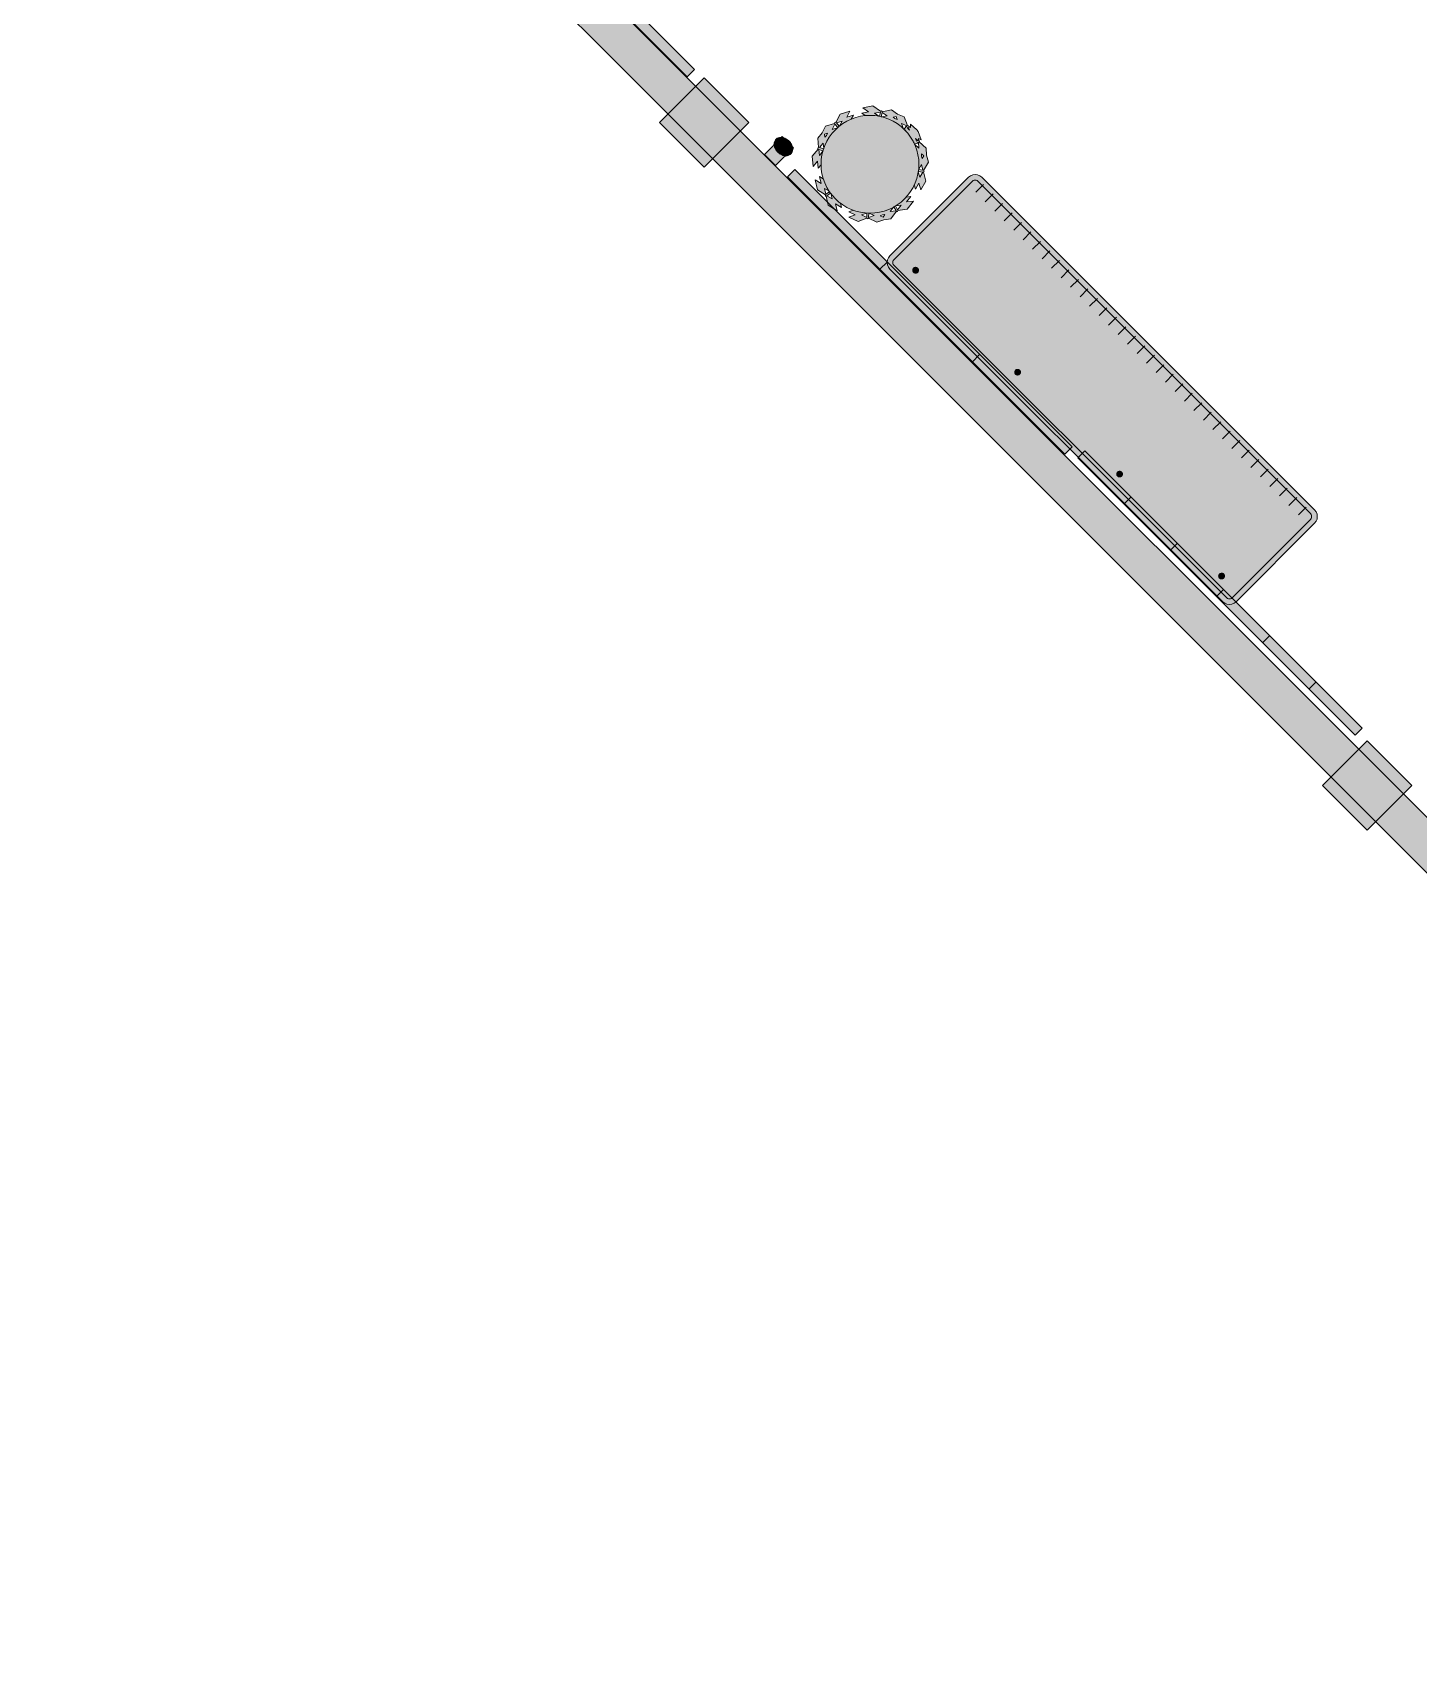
# Model space of a CAD drawing. Header units: metres. Extents: x 2172.2 to 2210.6, y 415.3 to 458.1.
# Drawn here: x 2172.39 to 2181.17, y 426.93 to 437.29 of the extents above; entities that cross this region are included whole.
import ezdxf

# ---------------------------------------------------------------- set-up
doc = ezdxf.new("R2010")
doc.units = ezdxf.units.M
for name, color, linetype, lineweight in [('NC_N1_COLUMNS', 8, 'CONTINUOUS', 25), ('NC_N1_PLANTS', 94, 'CONTINUOUS', 13), ('NC_N1_SERVICE', 7, 'CONTINUOUS', 13), ('NC_N1_WALL_DECOR', 32, 'CONTINUOUS', 13), ('NC_N1_WALL_LIGHTS', 32, 'CONTINUOUS', 13), ('NC_N1_WALLS', 7, 'CONTINUOUS', 25)]:
    doc.layers.add(name, color=color, linetype=linetype, lineweight=lineweight)

# ---------------------------------------------------------------- blocks, each defined once
blk = doc.blocks.new('NC_N1_ARCHITECTURE')
at = {"layer": 'NC_N1_COLUMNS', "true_color": 0xe6e9ea}
for points in [[(-13.071875, 2.724963), (-13.354713, 2.442124), (-13.637522, 2.724998), (-13.354713, 3.007803)], [(-9.155142, -1.192626), (-8.872302, -1.475465), (-9.155142, -1.758305), (-9.43795, -1.47543)]]:
    blk.add_hatch(color=256, dxfattribs=at).paths.add_polyline_path(points)
at = {"layer": 'NC_N1_WALLS', "true_color": 0xe7e6e1}
blk.add_hatch(color=256, dxfattribs=at).paths.add_polyline_path([(-17.430969, 6.977996), (-3.56182, -6.891153), (-3.738596, -7.06793), (-17.607746, 6.80122)])
at = {"layer": 'NC_N1_COLUMNS', "linetype": 'CONTINUOUS', "lineweight": -2}
for points in [[(-13.071875, 2.724963), (-13.354713, 2.442124), (-13.637522, 2.724998), (-13.354713, 3.007803)], [(-9.155142, -1.192626), (-8.872302, -1.475465), (-9.155142, -1.758305), (-9.43795, -1.47543)]]:
    blk.add_lwpolyline(points, close=True, dxfattribs=at)
at = {"layer": 'NC_N1_WALLS', "linetype": 'CONTINUOUS', "lineweight": -2}
blk.add_lwpolyline([(-17.430969, 6.977996), (-3.56182, -6.891153), (-3.738596, -7.06793), (-17.607746, 6.80122)], close=True, dxfattribs=at)
blk = doc.blocks.new('NC_N1_SCONCE')
at = {"true_color": 0xf6f5ef}
h = blk.add_hatch(color=256, dxfattribs=at)
h.dxf.hatch_style = 1
h.paths.add_polyline_path([(0.05, -0.16), (0.05, 0), (-0.05, 0), (-0.05, -0.16)])
h = blk.add_hatch(color=256, dxfattribs=at)
h.dxf.hatch_style = 1
h.paths.add_polyline_path([(0.066, -0.12), (0.066, -0.115), (0.065, -0.11), (0.063, -0.105), (0.061, -0.101), (0.058, -0.096), (0.055, -0.092), (0.051, -0.088), (0.047, -0.085), (0.042, -0.081), (0.037, -0.078), (0.031, -0.076), (0.025, -0.074), (0.019, -0.072), (0.013, -0.071), (0.006, -0.07), (0, -0.07), (-0.006, -0.07), (-0.013, -0.071), (-0.019, -0.072), (-0.025, -0.074), (-0.031, -0.076), (-0.037, -0.078), (-0.042, -0.081), (-0.047, -0.085), (-0.051, -0.088), (-0.055, -0.092), (-0.058, -0.096), (-0.061, -0.101), (-0.063, -0.105), (-0.065, -0.11), (-0.066, -0.115), (-0.066, -0.12), (-0.066, -0.125), (-0.065, -0.13), (-0.063, -0.135), (-0.061, -0.139), (-0.058, -0.144), (-0.055, -0.148), (-0.051, -0.152), (-0.047, -0.155), (-0.042, -0.159), (-0.037, -0.162), (-0.031, -0.164), (-0.025, -0.166), (-0.019, -0.168), (-0.013, -0.169), (-0.006, -0.17), (0, -0.17), (0.006, -0.17), (0.013, -0.169), (0.019, -0.168), (0.025, -0.166), (0.031, -0.164), (0.037, -0.162), (0.042, -0.159), (0.047, -0.155), (0.051, -0.152), (0.055, -0.148), (0.058, -0.144), (0.061, -0.139), (0.063, -0.135), (0.065, -0.13), (0.066, -0.125)])
at = {"color": 0, "linetype": 'CONTINUOUS', "lineweight": -2, "true_color": 0xa38246}
for points in [[(0.05, -0.16), (0.05, 0), (-0.05, 0), (-0.05, -0.16)], [(0.066, -0.12), (0.066, -0.115), (0.065, -0.11), (0.063, -0.105), (0.061, -0.101), (0.058, -0.096), (0.055, -0.092), (0.051, -0.088), (0.047, -0.085), (0.042, -0.081), (0.037, -0.078), (0.031, -0.076), (0.025, -0.074), (0.019, -0.072), (0.013, -0.071), (0.006, -0.07), (0, -0.07), (-0.006, -0.07), (-0.013, -0.071), (-0.019, -0.072), (-0.025, -0.074), (-0.031, -0.076), (-0.037, -0.078), (-0.042, -0.081), (-0.047, -0.085), (-0.051, -0.088), (-0.055, -0.092), (-0.058, -0.096), (-0.061, -0.101), (-0.063, -0.105), (-0.065, -0.11), (-0.066, -0.115), (-0.066, -0.12), (-0.066, -0.125), (-0.065, -0.13), (-0.063, -0.135), (-0.061, -0.139), (-0.058, -0.144), (-0.055, -0.148), (-0.051, -0.152), (-0.047, -0.155), (-0.042, -0.159), (-0.037, -0.162), (-0.031, -0.164), (-0.025, -0.166), (-0.019, -0.168), (-0.013, -0.169), (-0.006, -0.17), (0, -0.17), (0.006, -0.17), (0.013, -0.169), (0.019, -0.168), (0.025, -0.166), (0.031, -0.164), (0.037, -0.162), (0.042, -0.159), (0.047, -0.155), (0.051, -0.152), (0.055, -0.148), (0.058, -0.144), (0.061, -0.139), (0.063, -0.135), (0.065, -0.13), (0.066, -0.125)]]:
    blk.add_lwpolyline(points, close=True, dxfattribs=at)
blk = doc.blocks.new('NC_N1_UNIQUE_WALL_COMPOSITION_23')
at = {"true_color": 0xf6f5ef}
h = blk.add_hatch(color=256, dxfattribs=at)
h.dxf.hatch_style = 1
h.paths.add_polyline_path([(1.242, -0.065), (1.242, 0), (-1.242, 0), (-1.242, -0.065)])
at = {"color": 0, "linetype": 'CONTINUOUS', "lineweight": -2, "true_color": 0xa38246}
blk.add_lwpolyline([(1.242, -0.065), (1.242, 0), (-1.242, 0), (-1.242, -0.065)], close=True, dxfattribs=at)
for points in [[(-0.828, -0.065), (-0.828, 0)], [(-0.414, -0.065), (-0.414, 0)], [(0, -0.065), (0, 0)], [(0.414, -0.065), (0.414, 0)], [(0.828, -0.065), (0.828, 0)]]:
    blk.add_lwpolyline(points, dxfattribs=at)
blk = doc.blocks.new('NC_N1_UNIQUE_WALL_COMPOSITION_24')
at = {"true_color": 0xf6f5ef}
h = blk.add_hatch(color=256, dxfattribs=at)
h.dxf.hatch_style = 1
h.paths.add_polyline_path([(1.242, -0.065), (1.242, 0), (-1.242, 0), (-1.242, -0.065)])
at = {"color": 0, "linetype": 'CONTINUOUS', "lineweight": -2, "true_color": 0xa38246}
blk.add_lwpolyline([(1.242, -0.065), (1.242, 0), (-1.242, 0), (-1.242, -0.065)], close=True, dxfattribs=at)
for points in [[(-0.414, -0.065), (-0.414, 0)], [(0.414, -0.065), (0.414, 0)]]:
    blk.add_lwpolyline(points, dxfattribs=at)
blk = doc.blocks.new('NC_N1_UNIQUE_WALL_COMPOSITION_25')
at = {"true_color": 0xf6f5ef}
h = blk.add_hatch(color=256, dxfattribs=at)
h.dxf.hatch_style = 1
h.paths.add_polyline_path([(1.242, -0.065), (1.242, 0), (-1.242, 0), (-1.242, -0.065)])
at = {"color": 0, "linetype": 'CONTINUOUS', "lineweight": -2, "true_color": 0xa38246}
blk.add_lwpolyline([(1.242, -0.065), (1.242, 0), (-1.242, 0), (-1.242, -0.065)], close=True, dxfattribs=at)
for points in [[(-0.621, -0.065), (-0.621, 0)], [(0, -0.065), (0, 0)], [(0.621, -0.065), (0.621, 0)]]:
    blk.add_lwpolyline(points, dxfattribs=at)
blk = doc.blocks.new('NC_N1_SIDEBOARD')
at = {"true_color": 0xf6f5ef}
h = blk.add_hatch(color=256, dxfattribs=at)
h.dxf.hatch_style = 1
h.paths.add_polyline_path([(1.49, -0.443), (-1.49, -0.443), (-1.506, -0.441), (-1.52, -0.435), (-1.532, -0.425), (-1.542, -0.413), (-1.548, -0.399), (-1.55, -0.383), (-1.55, 0.32), (-1.548, 0.336), (-1.542, 0.35), (-1.532, 0.362), (-1.52, 0.372), (-1.506, 0.378), (-1.49, 0.38), (1.49, 0.38), (1.506, 0.378), (1.52, 0.372), (1.532, 0.362), (1.542, 0.35), (1.548, 0.336), (1.55, 0.32), (1.55, -0.383), (1.548, -0.399), (1.542, -0.413), (1.532, -0.425), (1.52, -0.435), (1.506, -0.441)])
at = {"true_color": 0xa38246}
h = blk.add_hatch(color=256, dxfattribs=at)
h.dxf.hatch_style = 1
h.paths.add_polyline_path([(-1.352, 0.27), (-1.352, 0.268), (-1.352, 0.266), (-1.353, 0.265), (-1.353, 0.263), (-1.354, 0.262), (-1.355, 0.26), (-1.356, 0.259), (-1.357, 0.257), (-1.359, 0.256), (-1.36, 0.255), (-1.362, 0.254), (-1.363, 0.253), (-1.365, 0.253), (-1.366, 0.252), (-1.368, 0.252), (-1.37, 0.252), (-1.372, 0.252), (-1.374, 0.252), (-1.375, 0.253), (-1.377, 0.253), (-1.378, 0.254), (-1.38, 0.255), (-1.381, 0.256), (-1.383, 0.257), (-1.384, 0.259), (-1.385, 0.26), (-1.386, 0.262), (-1.387, 0.263), (-1.387, 0.265), (-1.388, 0.266), (-1.388, 0.268), (-1.388, 0.27), (-1.388, 0.272), (-1.388, 0.274), (-1.387, 0.275), (-1.387, 0.277), (-1.386, 0.278), (-1.385, 0.28), (-1.384, 0.281), (-1.383, 0.283), (-1.381, 0.284), (-1.38, 0.285), (-1.378, 0.286), (-1.377, 0.287), (-1.375, 0.287), (-1.374, 0.288), (-1.372, 0.288), (-1.37, 0.288), (-1.368, 0.288), (-1.366, 0.288), (-1.365, 0.287), (-1.363, 0.287), (-1.362, 0.286), (-1.36, 0.285), (-1.359, 0.284), (-1.357, 0.283), (-1.356, 0.281), (-1.355, 0.28), (-1.354, 0.278), (-1.353, 0.277), (-1.353, 0.275), (-1.352, 0.274), (-1.352, 0.272)])
h = blk.add_hatch(color=256, dxfattribs=at)
h.dxf.hatch_style = 1
h.paths.add_polyline_path([(-0.439, 0.27), (-0.439, 0.268), (-0.439, 0.266), (-0.439, 0.265), (-0.44, 0.263), (-0.441, 0.262), (-0.442, 0.26), (-0.443, 0.259), (-0.444, 0.257), (-0.445, 0.256), (-0.447, 0.255), (-0.448, 0.254), (-0.45, 0.253), (-0.451, 0.253), (-0.453, 0.252), (-0.455, 0.252), (-0.457, 0.252), (-0.458, 0.252), (-0.46, 0.252), (-0.462, 0.253), (-0.464, 0.253), (-0.465, 0.254), (-0.467, 0.255), (-0.468, 0.256), (-0.469, 0.257), (-0.471, 0.259), (-0.472, 0.26), (-0.473, 0.262), (-0.473, 0.263), (-0.474, 0.265), (-0.474, 0.266), (-0.475, 0.268), (-0.475, 0.27), (-0.475, 0.272), (-0.474, 0.274), (-0.474, 0.275), (-0.473, 0.277), (-0.473, 0.278), (-0.472, 0.28), (-0.471, 0.281), (-0.469, 0.283), (-0.468, 0.284), (-0.467, 0.285), (-0.465, 0.286), (-0.464, 0.287), (-0.462, 0.287), (-0.46, 0.288), (-0.458, 0.288), (-0.457, 0.288), (-0.455, 0.288), (-0.453, 0.288), (-0.451, 0.287), (-0.45, 0.287), (-0.448, 0.286), (-0.447, 0.285), (-0.445, 0.284), (-0.444, 0.283), (-0.443, 0.281), (-0.442, 0.28), (-0.441, 0.278), (-0.44, 0.277), (-0.439, 0.275), (-0.439, 0.274), (-0.439, 0.272)])
h = blk.add_hatch(color=256, dxfattribs=at)
h.dxf.hatch_style = 1
h.paths.add_polyline_path([(0.475, 0.27), (0.475, 0.268), (0.474, 0.266), (0.474, 0.265), (0.473, 0.263), (0.473, 0.262), (0.472, 0.26), (0.471, 0.259), (0.469, 0.257), (0.468, 0.256), (0.467, 0.255), (0.465, 0.254), (0.464, 0.253), (0.462, 0.253), (0.46, 0.252), (0.458, 0.252), (0.457, 0.252), (0.455, 0.252), (0.453, 0.252), (0.451, 0.253), (0.45, 0.253), (0.448, 0.254), (0.447, 0.255), (0.445, 0.256), (0.444, 0.257), (0.443, 0.259), (0.442, 0.26), (0.441, 0.262), (0.44, 0.263), (0.439, 0.265), (0.439, 0.266), (0.439, 0.268), (0.439, 0.27), (0.439, 0.272), (0.439, 0.274), (0.439, 0.275), (0.44, 0.277), (0.441, 0.278), (0.442, 0.28), (0.443, 0.281), (0.444, 0.283), (0.445, 0.284), (0.447, 0.285), (0.448, 0.286), (0.45, 0.287), (0.451, 0.287), (0.453, 0.288), (0.455, 0.288), (0.457, 0.288), (0.458, 0.288), (0.46, 0.288), (0.462, 0.287), (0.464, 0.287), (0.465, 0.286), (0.467, 0.285), (0.468, 0.284), (0.469, 0.283), (0.471, 0.281), (0.472, 0.28), (0.473, 0.278), (0.473, 0.277), (0.474, 0.275), (0.474, 0.274), (0.475, 0.272)])
h = blk.add_hatch(color=256, dxfattribs=at)
h.dxf.hatch_style = 1
h.paths.add_polyline_path([(1.388, 0.27), (1.388, 0.268), (1.388, 0.266), (1.387, 0.265), (1.387, 0.263), (1.386, 0.262), (1.385, 0.26), (1.384, 0.259), (1.383, 0.257), (1.381, 0.256), (1.38, 0.255), (1.378, 0.254), (1.377, 0.253), (1.375, 0.253), (1.374, 0.252), (1.372, 0.252), (1.37, 0.252), (1.368, 0.252), (1.366, 0.252), (1.365, 0.253), (1.363, 0.253), (1.362, 0.254), (1.36, 0.255), (1.359, 0.256), (1.357, 0.257), (1.356, 0.259), (1.355, 0.26), (1.354, 0.262), (1.353, 0.263), (1.353, 0.265), (1.352, 0.266), (1.352, 0.268), (1.352, 0.27), (1.352, 0.272), (1.352, 0.274), (1.353, 0.275), (1.353, 0.277), (1.354, 0.278), (1.355, 0.28), (1.356, 0.281), (1.357, 0.283), (1.359, 0.284), (1.36, 0.285), (1.362, 0.286), (1.363, 0.287), (1.365, 0.287), (1.366, 0.288), (1.368, 0.288), (1.37, 0.288), (1.372, 0.288), (1.374, 0.288), (1.375, 0.287), (1.377, 0.287), (1.378, 0.286), (1.38, 0.285), (1.381, 0.284), (1.383, 0.283), (1.384, 0.281), (1.385, 0.28), (1.386, 0.278), (1.387, 0.277), (1.387, 0.275), (1.388, 0.274), (1.388, 0.272)])
at = {"color": 0, "linetype": 'CONTINUOUS', "lineweight": -2, "true_color": 0x2d3540}
blk.add_lwpolyline([(1.49, -0.443), (-1.49, -0.443), (-1.506, -0.441), (-1.52, -0.435), (-1.532, -0.425), (-1.542, -0.413), (-1.548, -0.399), (-1.55, -0.383), (-1.55, 0.32), (-1.548, 0.336), (-1.542, 0.35), (-1.532, 0.362), (-1.52, 0.372), (-1.506, 0.378), (-1.49, 0.38), (1.49, 0.38), (1.506, 0.378), (1.52, 0.372), (1.532, 0.362), (1.542, 0.35), (1.548, 0.336), (1.55, 0.32), (1.55, -0.383), (1.548, -0.399), (1.542, -0.413), (1.532, -0.425), (1.52, -0.435), (1.506, -0.441)], close=True, dxfattribs=at)
at = {"color": 0, "linetype": 'CONTINUOUS', "lineweight": -2, "true_color": 0xa38246}
blk.add_lwpolyline([(1.488, -0.408), (-1.488, -0.408), (-1.496, -0.407), (-1.502, -0.404), (-1.507, -0.4), (-1.511, -0.395), (-1.514, -0.389), (-1.515, -0.381), (-1.515, 0.318), (-1.514, 0.326), (-1.511, 0.332), (-1.507, 0.337), (-1.502, 0.341), (-1.496, 0.344), (-1.488, 0.345), (1.488, 0.345), (1.496, 0.344), (1.502, 0.341), (1.507, 0.337), (1.511, 0.332), (1.514, 0.326), (1.515, 0.318), (1.515, -0.381), (1.514, -0.389), (1.511, -0.395), (1.507, -0.4), (1.502, -0.404), (1.496, -0.407)], close=True, dxfattribs=at)
at = {"color": 0, "linetype": 'CONTINUOUS', "lineweight": -2}
for points in [[(-1.352, 0.27), (-1.352, 0.268), (-1.352, 0.266), (-1.353, 0.265), (-1.353, 0.263), (-1.354, 0.262), (-1.355, 0.26), (-1.356, 0.259), (-1.357, 0.257), (-1.359, 0.256), (-1.36, 0.255), (-1.362, 0.254), (-1.363, 0.253), (-1.365, 0.253), (-1.366, 0.252), (-1.368, 0.252), (-1.37, 0.252), (-1.372, 0.252), (-1.374, 0.252), (-1.375, 0.253), (-1.377, 0.253), (-1.378, 0.254), (-1.38, 0.255), (-1.381, 0.256), (-1.383, 0.257), (-1.384, 0.259), (-1.385, 0.26), (-1.386, 0.262), (-1.387, 0.263), (-1.387, 0.265), (-1.388, 0.266), (-1.388, 0.268), (-1.388, 0.27), (-1.388, 0.272), (-1.388, 0.274), (-1.387, 0.275), (-1.387, 0.277), (-1.386, 0.278), (-1.385, 0.28), (-1.384, 0.281), (-1.383, 0.283), (-1.381, 0.284), (-1.38, 0.285), (-1.378, 0.286), (-1.377, 0.287), (-1.375, 0.287), (-1.374, 0.288), (-1.372, 0.288), (-1.37, 0.288), (-1.368, 0.288), (-1.366, 0.288), (-1.365, 0.287), (-1.363, 0.287), (-1.362, 0.286), (-1.36, 0.285), (-1.359, 0.284), (-1.357, 0.283), (-1.356, 0.281), (-1.355, 0.28), (-1.354, 0.278), (-1.353, 0.277), (-1.353, 0.275), (-1.352, 0.274), (-1.352, 0.272)], [(-0.439, 0.27), (-0.439, 0.268), (-0.439, 0.266), (-0.439, 0.265), (-0.44, 0.263), (-0.441, 0.262), (-0.442, 0.26), (-0.443, 0.259), (-0.444, 0.257), (-0.445, 0.256), (-0.447, 0.255), (-0.448, 0.254), (-0.45, 0.253), (-0.451, 0.253), (-0.453, 0.252), (-0.455, 0.252), (-0.457, 0.252), (-0.458, 0.252), (-0.46, 0.252), (-0.462, 0.253), (-0.464, 0.253), (-0.465, 0.254), (-0.467, 0.255), (-0.468, 0.256), (-0.469, 0.257), (-0.471, 0.259), (-0.472, 0.26), (-0.473, 0.262), (-0.473, 0.263), (-0.474, 0.265), (-0.474, 0.266), (-0.475, 0.268), (-0.475, 0.27), (-0.475, 0.272), (-0.474, 0.274), (-0.474, 0.275), (-0.473, 0.277), (-0.473, 0.278), (-0.472, 0.28), (-0.471, 0.281), (-0.469, 0.283), (-0.468, 0.284), (-0.467, 0.285), (-0.465, 0.286), (-0.464, 0.287), (-0.462, 0.287), (-0.46, 0.288), (-0.458, 0.288), (-0.457, 0.288), (-0.455, 0.288), (-0.453, 0.288), (-0.451, 0.287), (-0.45, 0.287), (-0.448, 0.286), (-0.447, 0.285), (-0.445, 0.284), (-0.444, 0.283), (-0.443, 0.281), (-0.442, 0.28), (-0.441, 0.278), (-0.44, 0.277), (-0.439, 0.275), (-0.439, 0.274), (-0.439, 0.272)], [(0.475, 0.27), (0.475, 0.268), (0.474, 0.266), (0.474, 0.265), (0.473, 0.263), (0.473, 0.262), (0.472, 0.26), (0.471, 0.259), (0.469, 0.257), (0.468, 0.256), (0.467, 0.255), (0.465, 0.254), (0.464, 0.253), (0.462, 0.253), (0.46, 0.252), (0.458, 0.252), (0.457, 0.252), (0.455, 0.252), (0.453, 0.252), (0.451, 0.253), (0.45, 0.253), (0.448, 0.254), (0.447, 0.255), (0.445, 0.256), (0.444, 0.257), (0.443, 0.259), (0.442, 0.26), (0.441, 0.262), (0.44, 0.263), (0.439, 0.265), (0.439, 0.266), (0.439, 0.268), (0.439, 0.27), (0.439, 0.272), (0.439, 0.274), (0.439, 0.275), (0.44, 0.277), (0.441, 0.278), (0.442, 0.28), (0.443, 0.281), (0.444, 0.283), (0.445, 0.284), (0.447, 0.285), (0.448, 0.286), (0.45, 0.287), (0.451, 0.287), (0.453, 0.288), (0.455, 0.288), (0.457, 0.288), (0.458, 0.288), (0.46, 0.288), (0.462, 0.287), (0.464, 0.287), (0.465, 0.286), (0.467, 0.285), (0.468, 0.284), (0.469, 0.283), (0.471, 0.281), (0.472, 0.28), (0.473, 0.278), (0.473, 0.277), (0.474, 0.275), (0.474, 0.274), (0.475, 0.272)], [(1.388, 0.27), (1.388, 0.268), (1.388, 0.266), (1.387, 0.265), (1.387, 0.263), (1.386, 0.262), (1.385, 0.26), (1.384, 0.259), (1.383, 0.257), (1.381, 0.256), (1.38, 0.255), (1.378, 0.254), (1.377, 0.253), (1.375, 0.253), (1.374, 0.252), (1.372, 0.252), (1.37, 0.252), (1.368, 0.252), (1.366, 0.252), (1.365, 0.253), (1.363, 0.253), (1.362, 0.254), (1.36, 0.255), (1.359, 0.256), (1.357, 0.257), (1.356, 0.259), (1.355, 0.26), (1.354, 0.262), (1.353, 0.263), (1.353, 0.265), (1.352, 0.266), (1.352, 0.268), (1.352, 0.27), (1.352, 0.272), (1.352, 0.274), (1.353, 0.275), (1.353, 0.277), (1.354, 0.278), (1.355, 0.28), (1.356, 0.281), (1.357, 0.283), (1.359, 0.284), (1.36, 0.285), (1.362, 0.286), (1.363, 0.287), (1.365, 0.287), (1.366, 0.288), (1.368, 0.288), (1.37, 0.288), (1.372, 0.288), (1.374, 0.288), (1.375, 0.287), (1.377, 0.287), (1.378, 0.286), (1.38, 0.285), (1.381, 0.284), (1.383, 0.283), (1.384, 0.281), (1.385, 0.28), (1.386, 0.278), (1.387, 0.277), (1.387, 0.275), (1.388, 0.274), (1.388, 0.272)]]:
    blk.add_lwpolyline(points, close=True, dxfattribs=at)
at = {"color": 0, "linetype": 'CONTINUOUS', "lineweight": -2, "true_color": 0xa38246}
for points in [[(-1.45, -0.418), (-1.45, -0.348)], [(-1.365, -0.418), (-1.365, -0.348)], [(-1.28, -0.418), (-1.28, -0.348)], [(-1.195, -0.418), (-1.195, -0.348)], [(-1.11, -0.418), (-1.11, -0.348)], [(-1.025, -0.418), (-1.025, -0.348)], [(-0.94, -0.418), (-0.94, -0.348)], [(-0.855, -0.418), (-0.855, -0.348)], [(-0.77, -0.418), (-0.77, -0.348)], [(-0.685, -0.418), (-0.685, -0.348)], [(-0.6, -0.418), (-0.6, -0.348)], [(-0.515, -0.418), (-0.515, -0.348)], [(-0.43, -0.418), (-0.43, -0.348)], [(-0.345, -0.418), (-0.345, -0.348)], [(-0.26, -0.418), (-0.26, -0.348)], [(-0.175, -0.418), (-0.175, -0.348)], [(-0.09, -0.418), (-0.09, -0.348)], [(-0.005, -0.418), (-0.005, -0.348)], [(0.08, -0.418), (0.08, -0.348)], [(0.165, -0.418), (0.165, -0.348)], [(0.25, -0.418), (0.25, -0.348)], [(0.335, -0.418), (0.335, -0.348)], [(0.42, -0.418), (0.42, -0.348)], [(0.505, -0.418), (0.505, -0.348)], [(0.59, -0.418), (0.59, -0.348)], [(0.675, -0.418), (0.675, -0.348)], [(0.76, -0.418), (0.76, -0.348)], [(0.845, -0.418), (0.845, -0.348)], [(0.93, -0.418), (0.93, -0.348)], [(1.015, -0.418), (1.015, -0.348)], [(1.1, -0.418), (1.1, -0.348)], [(1.185, -0.418), (1.185, -0.348)], [(1.27, -0.418), (1.27, -0.348)], [(1.355, -0.418), (1.355, -0.348)], [(1.44, -0.418), (1.44, -0.348)]]:
    blk.add_lwpolyline(points, dxfattribs=at)
blk = doc.blocks.new('NC_N1_PLANTER')
at = {"true_color": 0x91b46f}
h = blk.add_hatch(color=256, dxfattribs=at)
h.paths.add_polyline_path([(-0.314582, -0.176177), (-0.34944, -0.121314), (-0.336246, -0.063287), (-0.338237, -0.062792), (-0.340588, -0.058893), (-0.339683, -0.054431), (-0.337973, -0.053296), (-0.369886, -0.003068), (-0.355475, 0.060314), (-0.331772, 0.023007), (-0.321972, 0.066107), (-0.30676, 0.042164), (-0.304043, 0.060478), (-0.296652, 0.089988), (-0.286403, 0.118632), (-0.280823, 0.13043), (-0.30658, 0.118511), (-0.291515, 0.160064), (-0.331628, 0.141502), (-0.309474, 0.20261), (-0.255468, 0.227602), (-0.256292, 0.22948), (-0.254641, 0.233723), (-0.250554, 0.235732), (-0.248612, 0.235071), (-0.22833, 0.291016), (-0.18698, 0.310151), (-0.150749, 0.337787), (-0.091788, 0.329601), (-0.091462, 0.331547), (-0.087769, 0.334189), (-0.083255, 0.333702), (-0.082014, 0.332167), (-0.034685, 0.368269), (0.029698, 0.35933), (-0.005446, 0.332524), (0.038334, 0.326445), (0.015759, 0.309226), (0.030385, 0.308507), (0.060478, 0.304043), (0.089988, 0.296652), (0.105943, 0.290943), (0.091863, 0.31559), (0.134551, 0.304134), (0.112627, 0.342513), (0.175406, 0.325665), (0.204933, 0.273978), (0.206673, 0.274908), (0.21102, 0.273598), (0.213392, 0.269726), (0.212934, 0.267806), (0.270427, 0.252378), (0.293029, 0.212813), (0.32366, 0.17908), (0.320546, 0.119665), (0.322646, 0.119524), (0.325649, 0.11609), (0.325495, 0.111531), (0.323958, 0.110094), (0.332125, 0.1011), (0.34, 0.12), (0.361231, 0.069046), (0.363954, 0.066047), (0.363789, 0.062905), (0.365, 0.06), (0.363441, 0.056259), (0.360553, 0.001136), (0.346789, 0.016294), (0.342105, 0.005053), (0.343905, 0.004243), (0.345522, 0), (0.343905, -0.004243), (0.342105, -0.005053), (0.365, -0.06), (0.347475, -0.102059), (0.339471, -0.146917), (0.290523, -0.180738), (0.291693, -0.182487), (0.290809, -0.186962), (0.287104, -0.189624), (0.285028, -0.189285), (0.274576, -0.247856), (0.2211, -0.284806), (0.228864, -0.241294), (0.192501, -0.26642), (0.1974, -0.238964), (0.196662, -0.239633), (0.172227, -0.257756), (0.146133, -0.273396), (0.119186, -0.286141), (0.145726, -0.294619), (0.106529, -0.315045), (0.148633, -0.328494), (0.09099, -0.358533), (0.034315, -0.34043), (0.033645, -0.342424), (0.029562, -0.344457), (0.025191, -0.34315), (0.024191, -0.341299), (-0.02857, -0.368794), (-0.071975, -0.354929), (-0.117352, -0.35079), (-0.155242, -0.304904), (-0.15685, -0.306178), (-0.161374, -0.305659), (-0.164354, -0.302216), (-0.164209, -0.30017), (-0.223471, -0.294764), (-0.264858, -0.244643), (-0.220841, -0.248658), (-0.248984, -0.214576), (-0.22109, -0.217121), (-0.239633, -0.196662), (-0.257756, -0.172227), (-0.273396, -0.146133), (-0.274861, -0.143036), (-0.281079, -0.170384), (-0.304783, -0.133077)])
h.paths.add_polyline_path([(0.32938, 0.006), (0.3375, 0.006), (0.330287, 0.023311)], flags=0)
h.paths.add_polyline_path([(0.32464, -0.006), (0.309705, -0.006), (0.309578, -0.008587), (0.323, -0.0408), (0.3375, -0.006), (0.328751, -0.006), (0.328527, -0.010281)], flags=0)
h.paths.add_polyline_path([(0.33044, -0.097057), (0.323, -0.0792), (0.317182, -0.093164), (0.314525, -0.108055)], flags=0)
h.paths.add_polyline_path([(0.319918, 0.107677), (0.31227, 0.104951), (0.318937, 0.088952)], flags=0)
h.paths.add_polyline_path([(0.307649, 0.116043), (0.315889, 0.11898), (0.290546, 0.146891), (0.288725, 0.112142), (0.289628, 0.109619), (0.303776, 0.114662), (0.306, 0.12)], flags=0)
h.paths.add_polyline_path([(0.309578, 0.008587), (0.309705, 0.006), (0.313744, 0.006), (0.310149, 0.009959)], flags=0)
h.paths.add_polyline_path([(0.295485, 0.094765), (0.297542, 0.099701), (0.293671, 0.098321), (0.29459, 0.095751)], flags=0)
h.paths.add_polyline_path([(0.264914, -0.160285), (0.263661, -0.162376), (0.287137, -0.177468), (0.293759, -0.140353)], flags=0)
h.paths.add_polyline_path([(0.249631, -0.208993), (0.280647, -0.187562), (0.257445, -0.172646), (0.255695, -0.175005)], flags=0)
h.paths.add_polyline_path([(0.267482, 0.194261), (0.277651, 0.183062), (0.278664, 0.20238), (0.259979, 0.207395)], flags=0)
h.paths.add_polyline_path([(0.229573, 0.230846), (0.210872, 0.263581), (0.193952, 0.241643), (0.196566, 0.239704)], flags=0)
h.paths.add_polyline_path([(0.18234, 0.250255), (0.184312, 0.248793), (0.20137, 0.27091), (0.164959, 0.280681)], flags=0)
h.paths.add_polyline_path([(0.06827, -0.318328), (0.035259, -0.307784), (0.032472, -0.308197), (0.034836, -0.335751)], flags=0)
h.paths.add_polyline_path([(-0.013033, -0.325306), (0.02288, -0.336777), (0.020496, -0.308993), (0.018039, -0.309114)], flags=0)
h.paths.add_polyline_path([(-0.072835, 0.300948), (-0.070392, 0.30156), (-0.042586, 0.322769), (-0.079928, 0.327954)], flags=0)
h.paths.add_polyline_path([(-0.0657, -0.323987), (-0.080764, -0.322613), (-0.068447, -0.33753), (-0.051291, -0.328589)], flags=0)
h.paths.add_polyline_path([(-0.091535, 0.324905), (-0.12151, 0.302042), (-0.087386, 0.297304), (-0.084477, 0.298032)], flags=0)
h.paths.add_polyline_path([(-0.139269, -0.276642), (-0.152266, -0.301259), (-0.114722, -0.304684), (-0.136985, -0.277723)], flags=0)
h.paths.add_polyline_path([(-0.152218, -0.269749), (-0.186882, -0.266587), (-0.162878, -0.295657), (-0.149925, -0.271123)], flags=0)
h.paths.add_polyline_path([(-0.170679, 0.283112), (-0.15865, 0.292287), (-0.177811, 0.294948), (-0.184405, 0.276761)], flags=0)
h.paths.add_polyline_path([(-0.244585, 0.232638), (-0.224083, 0.213819), (-0.222168, 0.215932), (-0.210371, 0.24847)], flags=0)
h.paths.add_polyline_path([(-0.232141, 0.204928), (-0.252699, 0.223798), (-0.265549, 0.188355), (-0.23388, 0.20301)], flags=0)
h.paths.add_polyline_path([(-0.303717, -0.061779), (-0.304043, -0.060478), (-0.304306, -0.058708), (-0.331542, -0.063418), (-0.311325, -0.095238)], flags=0)
h.paths.add_polyline_path([(-0.306067, -0.046834), (-0.306424, -0.044428), (-0.325228, -0.014831), (-0.333587, -0.051593)], flags=0)
at = {"color": 0, "linetype": 'CONTINUOUS', "lineweight": -2}
for points in [[(-0.314582, -0.176177), (-0.34944, -0.121314), (-0.336246, -0.063287), (-0.338237, -0.062792), (-0.340588, -0.058893), (-0.339683, -0.054431), (-0.337973, -0.053296), (-0.369886, -0.003068), (-0.355475, 0.060314), (-0.331772, 0.023007), (-0.321972, 0.066107), (-0.30676, 0.042164), (-0.304043, 0.060478), (-0.296652, 0.089988), (-0.286403, 0.118632), (-0.280823, 0.13043), (-0.30658, 0.118511), (-0.291515, 0.160064), (-0.331628, 0.141502), (-0.309474, 0.20261), (-0.255468, 0.227602), (-0.256292, 0.22948), (-0.254641, 0.233723), (-0.250554, 0.235732), (-0.248612, 0.235071), (-0.22833, 0.291016), (-0.18698, 0.310151), (-0.150749, 0.337787), (-0.091788, 0.329601), (-0.091462, 0.331547), (-0.087769, 0.334189), (-0.083255, 0.333702), (-0.082014, 0.332167), (-0.034685, 0.368269), (0.029698, 0.35933), (-0.005446, 0.332524), (0.038334, 0.326445), (0.015759, 0.309226), (0.030385, 0.308507), (0.060478, 0.304043), (0.089988, 0.296652), (0.105943, 0.290943), (0.091863, 0.31559), (0.134551, 0.304134), (0.112627, 0.342513), (0.175406, 0.325665), (0.204933, 0.273978), (0.206673, 0.274908), (0.21102, 0.273598), (0.213392, 0.269726), (0.212934, 0.267806), (0.270427, 0.252378), (0.293029, 0.212813), (0.32366, 0.17908), (0.320546, 0.119665), (0.322646, 0.119524), (0.325649, 0.11609), (0.325495, 0.111531), (0.323958, 0.110094), (0.332125, 0.1011), (0.34, 0.12), (0.361231, 0.069046), (0.363954, 0.066047), (0.363789, 0.062905), (0.365, 0.06), (0.363441, 0.056259), (0.360553, 0.001136), (0.346789, 0.016294), (0.342105, 0.005053), (0.343905, 0.004243), (0.345522, 0), (0.343905, -0.004243), (0.342105, -0.005053), (0.365, -0.06), (0.347475, -0.102059), (0.339471, -0.146917), (0.290523, -0.180738), (0.291693, -0.182487), (0.290809, -0.186962), (0.287104, -0.189624), (0.285028, -0.189285), (0.274576, -0.247856), (0.2211, -0.284806), (0.228864, -0.241294), (0.192501, -0.26642), (0.1974, -0.238964), (0.196662, -0.239633), (0.172227, -0.257756), (0.146133, -0.273396), (0.119186, -0.286141), (0.145726, -0.294619), (0.106529, -0.315045), (0.148633, -0.328494), (0.09099, -0.358533), (0.034315, -0.34043), (0.033645, -0.342424), (0.029562, -0.344457), (0.025191, -0.34315), (0.024191, -0.341299), (-0.02857, -0.368794), (-0.071975, -0.354929), (-0.117352, -0.35079), (-0.155242, -0.304904), (-0.15685, -0.306178), (-0.161374, -0.305659), (-0.164354, -0.302216), (-0.164209, -0.30017), (-0.223471, -0.294764), (-0.264858, -0.244643), (-0.220841, -0.248658), (-0.248984, -0.214576), (-0.22109, -0.217121), (-0.239633, -0.196662), (-0.257756, -0.172227), (-0.273396, -0.146133), (-0.274861, -0.143036), (-0.281079, -0.170384), (-0.304783, -0.133077)], [(-0.091535, 0.324905), (-0.12151, 0.302042), (-0.087386, 0.297304), (-0.084477, 0.298032)], [(-0.072835, 0.300948), (-0.070392, 0.30156), (-0.042586, 0.322769), (-0.079928, 0.327954)], [(-0.304043, 0.060478), (-0.296652, 0.089988), (-0.286403, 0.118632), (-0.273396, 0.146133), (-0.257756, 0.172227), (-0.239633, 0.196662), (-0.219203, 0.219203), (-0.196662, 0.239633), (-0.172227, 0.257756), (-0.146133, 0.273396), (-0.118632, 0.286403), (-0.089988, 0.296652), (-0.060478, 0.304043), (-0.030385, 0.308507), (0, 0.31), (0.030385, 0.308507), (0.060478, 0.304043), (0.089988, 0.296652), (0.118632, 0.286403), (0.146133, 0.273396), (0.172227, 0.257756), (0.196662, 0.239633), (0.219203, 0.219203), (0.239633, 0.196662), (0.257756, 0.172227), (0.273396, 0.146133), (0.286403, 0.118632), (0.296652, 0.089988), (0.304043, 0.060478), (0.308507, 0.030385), (0.31, 0), (0.308507, -0.030385), (0.304043, -0.060478), (0.296652, -0.089988), (0.286403, -0.118632), (0.273396, -0.146133), (0.257756, -0.172227), (0.239633, -0.196662), (0.219203, -0.219203), (0.196662, -0.239633), (0.172227, -0.257756), (0.146133, -0.273396), (0.118632, -0.286403), (0.089988, -0.296652), (0.060478, -0.304043), (0.030385, -0.308507), (0, -0.31), (-0.030385, -0.308507), (-0.060478, -0.304043), (-0.089988, -0.296652), (-0.118632, -0.286403), (-0.146133, -0.273396), (-0.172227, -0.257756), (-0.196662, -0.239633), (-0.219203, -0.219203), (-0.239633, -0.196662), (-0.257756, -0.172227), (-0.273396, -0.146133), (-0.286403, -0.118632), (-0.296652, -0.089988), (-0.304043, -0.060478), (-0.308507, -0.030385), (-0.31, 0), (-0.308507, 0.030385)], [(-0.232141, 0.204928), (-0.252699, 0.223798), (-0.265549, 0.188355), (-0.23388, 0.20301)], [(-0.244585, 0.232638), (-0.224083, 0.213819), (-0.222168, 0.215932), (-0.210371, 0.24847)], [(-0.170679, 0.283112), (-0.15865, 0.292287), (-0.177811, 0.294948), (-0.184405, 0.276761)], [(0.18234, 0.250255), (0.184312, 0.248793), (0.20137, 0.27091), (0.164959, 0.280681)], [(0.229573, 0.230846), (0.210872, 0.263581), (0.193952, 0.241643), (0.196566, 0.239704)], [(0.267482, 0.194261), (0.277651, 0.183062), (0.278664, 0.20238), (0.259979, 0.207395)], [(0.307649, 0.116043), (0.315889, 0.11898), (0.290546, 0.146891), (0.288725, 0.112142), (0.289628, 0.109619), (0.303776, 0.114662), (0.306, 0.12)], [(0.319918, 0.107677), (0.31227, 0.104951), (0.318937, 0.088952)], [(0.295485, 0.094765), (0.297542, 0.099701), (0.293671, 0.098321), (0.29459, 0.095751)], [(0.309578, 0.008587), (0.309705, 0.006), (0.313744, 0.006), (0.310149, 0.009959)], [(0.32938, 0.006), (0.3375, 0.006), (0.330287, 0.023311)], [(-0.306067, -0.046834), (-0.306424, -0.044428), (-0.325228, -0.014831), (-0.333587, -0.051593)], [(-0.303717, -0.061779), (-0.304043, -0.060478), (-0.304306, -0.058708), (-0.331542, -0.063418), (-0.311325, -0.095238)], [(0.32464, -0.006), (0.309705, -0.006), (0.309578, -0.008587), (0.323, -0.0408), (0.3375, -0.006), (0.328751, -0.006), (0.328527, -0.010281)], [(0.33044, -0.097057), (0.323, -0.0792), (0.317182, -0.093164), (0.314525, -0.108055)], [(0.249631, -0.208993), (0.280647, -0.187562), (0.257445, -0.172646), (0.255695, -0.175005)], [(0.264914, -0.160285), (0.263661, -0.162376), (0.287137, -0.177468), (0.293759, -0.140353)], [(-0.152218, -0.269749), (-0.186882, -0.266587), (-0.162878, -0.295657), (-0.149925, -0.271123)], [(-0.139269, -0.276642), (-0.152266, -0.301259), (-0.114722, -0.304684), (-0.136985, -0.277723)], [(-0.013033, -0.325306), (0.02288, -0.336777), (0.020496, -0.308993), (0.018039, -0.309114)], [(0.06827, -0.318328), (0.035259, -0.307784), (0.032472, -0.308197), (0.034836, -0.335751)], [(-0.0657, -0.323987), (-0.080764, -0.322613), (-0.068447, -0.33753), (-0.051291, -0.328589)]]:
    blk.add_lwpolyline(points, close=True, dxfattribs=at)

msp = doc.modelspace()

# ---------------------------------------------------------------- block references
at = {"layer": 'NC_N1_PLANTS', "linetype": 'CONTINUOUS', "xscale": 0.9999999407388815, "yscale": -0.9999999407388814, "rotation": 44.999997585163314}
msp.add_blockref('NC_N1_PLANTER', (2177.695, 436.46), dxfattribs=at)
at = {"layer": 'NC_N1_SERVICE', "linetype": 'CONTINUOUS', "xscale": 0.9999999407388815, "yscale": -0.9999999407388814, "rotation": -44.999997585163314}
msp.add_blockref('NC_N1_SIDEBOARD', (2179.144, 435.011), dxfattribs=at)
at = {"layer": 'NC_N1_WALL_DECOR', "linetype": 'CONTINUOUS', "rotation": 135}
for name, p in [('NC_N1_UNIQUE_WALL_COMPOSITION_25', (2175.66, 437.892)), ('NC_N1_UNIQUE_WALL_COMPOSITION_24', (2178.051, 435.502)), ('NC_N1_UNIQUE_WALL_COMPOSITION_23', (2179.889, 433.721))]:
    msp.add_blockref(name, p, dxfattribs=at)
at = {"layer": 'NC_N1_WALL_LIGHTS', "linetype": 'CONTINUOUS', "rotation": 135}
msp.add_blockref('NC_N1_SCONCE', (2177.062, 436.487), dxfattribs=at)
at = {"layer": 'NC_N1_WALLS'}
msp.add_blockref('NC_N1_ARCHITECTURE', (2190, 434), dxfattribs=at)

doc.saveas('drawing.dxf')
